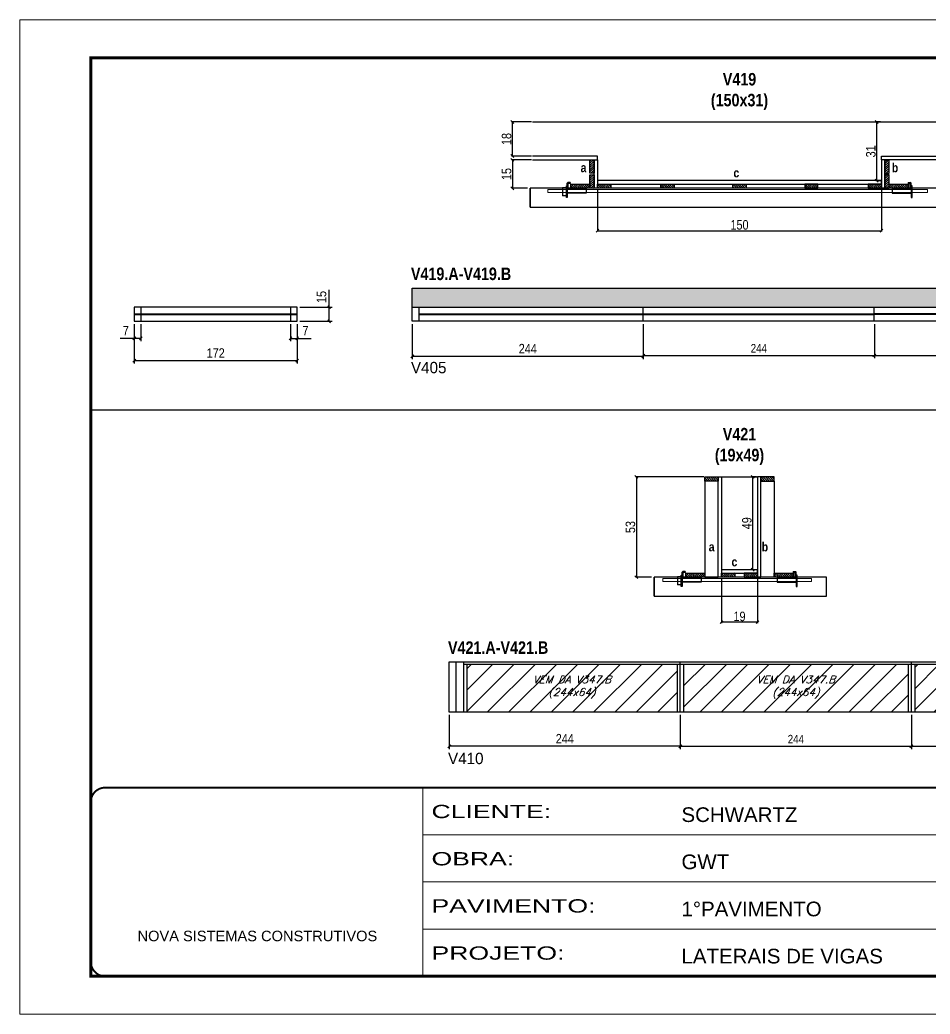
# Model space of a CAD drawing. Extents: x 13154 to 22413, y 1253 to 30260.
# Drawn here: x 13154 to 14116, y 21928 to 22978 of the extents above; entities that cross this region are included whole.
import ezdxf

# ---------------------------------------------------------------- set-up
doc = ezdxf.new("R2010")
doc.units = 0
doc.linetypes.add('CONTINUO', pattern=[0])
doc.linetypes.add('DASHED', pattern=[0.75, 0.5, -0.25])
for name, color, linetype in [('5', 5, 'Continuous'), ('barrote', 251, 'Continuous'), ('COTA', 241, 'Continuous'), ('detalhes', 4, 'Continuous'), ('NOMENCLATURA', 7, 'Continuous'), ('Painéis', 200, 'Continuous'), ('presilha', 1, 'Continuous'), ('SARR_2.2x10', 60, 'Continuous'), ('SARR_2.2x7', 40, 'Continuous'), ('SARR_3.5x7', 81, 'Continuous'), ('texto', 7, 'Continuous')]:
    doc.layers.add(name, color=color, linetype=linetype)
for name, color, linetype, lineweight in [('CONCRETO', 251, 'Continuous', 25), ('Folhas', 255, 'Continuous', 9), ('Hachura', 251, 'Continuous', 9), ('SARRAFO DE PRESSAO', 251, 'DASHED', 9), ('SCO-___-LAJ', 2, 'Continuous', 0)]:
    doc.layers.add(name, color=color, linetype=linetype, lineweight=lineweight)
doc.styles.add('ARIAL', font='arial.ttf')
doc.styles.add('COTA TECNICA', font='techl___.ttf', dxfattribs={"height": 10})
doc.styles.add('COTA TECNICA 2X', font='techl___.ttf', dxfattribs={"height": 10})
doc.styles.add('COTA TECNICA-50', font='techl___.ttf', dxfattribs={"height": 9})
doc.styles.add('Romans', font='romans.shx')
doc.styles.add('ROMAS860', font='ROMAS860.SHX')
doc.styles.add('TECNICA', font='techb___.ttf', dxfattribs={"height": 10})
doc.styles.add('Tecnologia', font='')
doc.styles.get('Tecnologia').set_extended_font_data('Forgotten Futurist')
doc.dimstyles.new('COTA PAINEL-50', dxfattribs={"dimtxt": 9, "dimasz": 3, "dimexe": 3, "dimexo": 3, "dimgap": 3, "dimtad": 1, "dimdec": 1, "dimzin": 12, "dimdsep": 46, "dimtxsty": 'COTA TECNICA-50', "dimblk1": 'OBLIQUE', "dimblk2": 'OBLIQUE', "dimsah": 1, "dimcen": 0.9, "dimclrd": 4, "dimclre": 4, "dimclrt": 240, "dimadec": 1, "dimazin": 3, "dimtfac": 1, "dimtdec": 1, "dimtmove": 0, "dimatfit": 3, "dimfxl": 1, "dimtolj": 1, "dimtzin": 12, "dimarcsym": 0})
doc.dimstyles.new('PAINEL', dxfattribs={"dimtxt": 10, "dimasz": 3, "dimexe": 3, "dimexo": 3, "dimgap": 3, "dimtad": 1, "dimdec": 1, "dimzin": 12, "dimdsep": 46, "dimtxsty": 'COTA TECNICA', "dimblk1": 'OBLIQUE', "dimblk2": 'OBLIQUE', "dimsah": 1, "dimcen": 0.9, "dimclrd": 4, "dimclre": 4, "dimclrt": 240, "dimadec": 1, "dimazin": 3, "dimtfac": 1, "dimtdec": 1, "dimtmove": 0, "dimatfit": 3, "dimfxl": 1, "dimtolj": 1, "dimtzin": 12, "dimarcsym": 0})
doc.dimstyles.new('SECAO', dxfattribs={"dimscale": 0.333333, "dimtxt": 5, "dimasz": 9, "dimexe": 3, "dimexo": 3, "dimgap": 3, "dimtad": 1, "dimdec": 1, "dimlfac": 0.5, "dimzin": 12, "dimdsep": 46, "dimtxsty": 'COTA TECNICA 2X', "dimblk1": 'OBLIQUE', "dimblk2": 'OBLIQUE', "dimsah": 1, "dimcen": 0.9, "dimclrd": 4, "dimclre": 4, "dimclrt": 240, "dimadec": 1, "dimazin": 3, "dimtfac": 1, "dimtdec": 1, "dimtmove": 0, "dimatfit": 3, "dimfxl": 1, "dimtolj": 1, "dimtzin": 12, "dimarcsym": 0})
pattern_1 = [(225, (137272.9494, 55983.4777), (1.122532015, -1.122532015), [])]
pattern_2 = [(135, (47067.0153, -100712.2306), (-1.122532015, -1.122532015), [])]
pattern_3 = [(225, (137272.9494, 55967.4777), (1.122532015, -1.122532015), [])]

# ---------------------------------------------------------------- blocks, each defined once
blk = doc.blocks.new('9999999999')
at = {"color": 30, "linetype": 'CONTINUO'}
for p, q in [((98564.6, 34230.2), (98564.6, 34429.4)), ((98564.6, 34379.6), (99584, 34379.6)), ((98564.6, 34329.8), (99488, 34329.8)), ((98564.6, 34280), (99488, 34280))]:
    blk.add_line(p, q, dxfattribs=at)
at = {"color": 30, "linetype": 'CONTINUO', "const_width": 2}
blk.add_lwpolyline([(99584, 34230.2), (99584, 34414.4, 0.414214), (99569, 34429.4), (98229, 34429.4, 0.414214), (98214, 34414.4), (98214, 34245.2, 0.414214), (98229, 34230.2), (99584, 34230.2)], format="xyb", dxfattribs=at)
at = {"layer": 'Folhas'}
blk.add_lwpolyline([(98139, 34190.2), (99624, 34190.2), (99624, 35240.2), (98139, 35240.2)], close=True, dxfattribs=at)
at = {"layer": 'Folhas', "color": 30, "const_width": 3}
blk.add_lwpolyline([(98214, 34230.2), (99584, 34230.2), (99584, 35200.2), (98214, 35200.2)], close=True, dxfattribs=at)
at = {"color": 7, "linetype": 'Continuous', "ltscale": 5, "style": 'ARIAL'}
for s, height, p in [('SCHWARTZ', 15.48, (98837.7, 34393.1)), ('GWT', 15.48, (98837.7, 34343.3)), ('1°PAVIMENTO', 15.483, (98837.7, 34293.5)), ('NOVA SISTEMAS CONSTRUTIVOS', 11.059, (98263.2, 34267.2)), ('LATERAIS DE VIGAS', 15.483, (98837.7, 34243.7))]:
    blk.add_text(s, height=height, dxfattribs=at).set_placement(p)
at = {"layer": 'Folhas', "color": 7, "style": 'Tecnologia', "width": 1.5}
for s, p in [('CLIENTE:', (98573.7, 34397.2)), ('OBRA:', (98573.7, 34347.3)), ('PAVIMENTO:', (98573.7, 34297.5)), ('PROJETO:', (98573.7, 34247.7))]:
    blk.add_text(s, height=14, dxfattribs=at).set_placement(p)
blk = doc.blocks.new('PRESILHA METÁLICA 1')
at = {"layer": 'presilha'}
for p, q in [((7.5, 10.6), (7.5, 19.9)), ((12, 21), (8.6, 21)), ((9, 11.6), (9, 18.9)), ((12, 19.5), (9.6, 19.5)), ((12, 21), (12, 19.5)), ((0, 13), (6, 13)), ((0, 13), (0, 0)), ((6, 0), (0, 0)), ((6, 15.5), (7.5, 15.5)), ((6, -2.5), (6, 15.5)), ((6, 13), (6, 0)), ((7.5, 15.5), (7.5, -2.5)), ((37.5, 4.1), (7.5, 4.1)), ((37.5, 11), (9.6, 11)), ((37.5, 11), (37.5, 4.1)), ((7.5, -2.5), (6, -2.5))]:
    blk.add_line(p, q, dxfattribs=at)
for centre, radius, start, end in [((8.6, 19.9), 1.14, 90, 180), ((9.6, 18.9), 0.57, 90, 180), ((9.6, 11.6), 0.57, 180, 270)]:
    blk.add_arc(centre, radius, start, end, dxfattribs=at)
blk = doc.blocks.new('PRESILHA METÁLICA 2')
at = {"layer": 'presilha'}
for p, q in [((-5.2, 23.5), (-5.2, 22)), ((-5.2, 23.5), (-1.9, 23.5)), ((-5.2, 22), (-2.8, 22)), ((-2.2, 14.1), (-2.2, 21.4)), ((0.8, 18), (-0.8, 18)), ((-0.8, 18), (-0.8, 0)), ((-0.8, 14.6), (-0.8, 22.4)), ((0.8, 0), (0.8, 18)), ((-30.8, 13.5), (-30.8, 6.6)), ((-30.8, 13.5), (-2.8, 13.5)), ((-30.8, 6.6), (-0.8, 6.6)), ((-0.8, 0), (0.8, 0))]:
    blk.add_line(p, q, dxfattribs=at)
for centre, radius, start, end in [((-2.8, 21.4), 0.57, 0, 90), ((-1.9, 22.4), 1.14, 0, 90), ((-2.8, 14.1), 0.57, 270, 0)]:
    blk.add_arc(centre, radius, start, end, dxfattribs=at)
blk = doc.blocks.new('_Oblique')
at = {"color": 0, "linetype": 'ByBlock', "lineweight": -2}
blk.add_line((-0.5, -0.5), (0.5, 0.5), dxfattribs=at)
blk = doc.blocks.new('*D1711')
at = {"layer": 'COTA', "color": 4, "lineweight": -2, "transparency": 16777216}
for p, q in [((13694.7, 22829.9), (13673.5, 22829.9)), ((13674.5, 22829.9), (13674.5, 22799.9)), ((13690.6, 22799.9), (13673.5, 22799.9))]:
    blk.add_line(p, q, dxfattribs=at)
at = {"layer": 'Defpoints', "color": 0, "transparency": 16777216}
for p in [(13695.7, 22829.9), (13674.5, 22799.9), (13691.6, 22799.9)]:
    blk.add_point(p, dxfattribs=at)
at = {"layer": 'COTA', "color": 4, "lineweight": -2, "transparency": 16777216, "xscale": 3, "yscale": 3, "zscale": 3}
for p, rotation in [((13674.5, 22829.9), 90), ((13674.5, 22799.9), 270)]:
    blk.add_blockref('_Oblique', p, dxfattribs=dict(at, rotation=rotation))
at = {"layer": 'COTA', "color": 240, "transparency": 16777216, "insert": (13668.4, 22814.9), "char_height": 10, "attachment_point": 5, "rotation": 90, "style": 'COTA TECNICA 2X'}
blk.add_mtext('\\A1;15', dxfattribs=at)
blk = doc.blocks.new('*D1712')
at = {"layer": 'COTA', "color": 4, "lineweight": -2, "transparency": 16777216}
for p, q in [((14063.4, 22869.9), (14058.3, 22869.9)), ((14059.3, 22807.9), (14059.3, 22869.9)), ((14063.4, 22807.9), (14058.3, 22807.9))]:
    blk.add_line(p, q, dxfattribs=at)
at = {"layer": 'Defpoints', "color": 0, "transparency": 16777216}
for p in [(14059.3, 22869.9), (14064.4, 22869.9), (14064.4, 22807.9)]:
    blk.add_point(p, dxfattribs=at)
at = {"layer": 'COTA', "color": 4, "lineweight": -2, "transparency": 16777216, "xscale": 3, "yscale": 3, "zscale": 3}
for p, rotation in [((14059.3, 22869.9), 90), ((14059.3, 22807.9), 270)]:
    blk.add_blockref('_Oblique', p, dxfattribs=dict(at, rotation=rotation))
at = {"layer": 'COTA', "color": 240, "transparency": 16777216, "insert": (14053.1, 22838.9), "char_height": 10, "attachment_point": 5, "rotation": 90, "style": 'COTA TECNICA 2X'}
blk.add_mtext('\\A1;31', dxfattribs=at)
blk = doc.blocks.new('*D1713')
at = {"layer": 'COTA', "color": 4, "lineweight": -2, "transparency": 16777216}
for p, q in [((13694.7, 22869.9), (13673.5, 22869.9)), ((13674.5, 22833.9), (13674.5, 22869.9)), ((13694.7, 22833.9), (13673.5, 22833.9))]:
    blk.add_line(p, q, dxfattribs=at)
at = {"layer": 'Defpoints', "color": 0, "transparency": 16777216}
for p in [(13674.5, 22869.9), (13695.7, 22869.9), (13695.7, 22833.9)]:
    blk.add_point(p, dxfattribs=at)
at = {"layer": 'COTA', "color": 4, "lineweight": -2, "transparency": 16777216, "xscale": 3, "yscale": 3, "zscale": 3}
for p, rotation in [((13674.5, 22869.9), 90), ((13674.5, 22833.9), 270)]:
    blk.add_blockref('_Oblique', p, dxfattribs=dict(at, rotation=rotation))
at = {"layer": 'COTA', "color": 240, "transparency": 16777216, "insert": (13668.4, 22851.9), "char_height": 10, "attachment_point": 5, "rotation": 90, "style": 'COTA TECNICA 2X'}
blk.add_mtext('\\A1;18', dxfattribs=at)
blk = doc.blocks.new('*D1714')
at = {"layer": 'COTA', "color": 4, "lineweight": -2, "transparency": 16777216}
for p, q in [((13764.4, 22798.9), (13764.4, 22754.1)), ((14064.4, 22798.9), (14064.4, 22754.1)), ((13764.4, 22755.1), (14064.4, 22755.1))]:
    blk.add_line(p, q, dxfattribs=at)
at = {"layer": 'Defpoints', "color": 0, "transparency": 16777216}
for p in [(13764.4, 22799.9), (14064.4, 22799.9), (14064.4, 22755.1)]:
    blk.add_point(p, dxfattribs=at)
at = {"layer": 'COTA', "color": 4, "lineweight": -2, "transparency": 16777216, "xscale": 3, "yscale": 3, "zscale": 3, "rotation": 180}
blk.add_blockref('_Oblique', (13764.4, 22755.1), dxfattribs=at)
at = {"layer": 'COTA', "color": 4, "lineweight": -2, "transparency": 16777216, "xscale": 3, "yscale": 3, "zscale": 3}
blk.add_blockref('_Oblique', (14064.4, 22755.1), dxfattribs=at)
at = {"layer": 'COTA', "color": 240, "transparency": 16777216, "insert": (13914.4, 22761.2), "char_height": 10, "attachment_point": 5, "style": 'COTA TECNICA 2X'}
blk.add_mtext('\\A1;150', dxfattribs=at)
blk = doc.blocks.new('*D1715')
at = {"layer": 'COTA', "color": 4, "linetype": 'ByBlock', "lineweight": -2, "transparency": 16777216}
for p, q in [((13812.8, 22656.4), (13812.8, 22620.3)), ((14056.8, 22656.4), (14056.8, 22620.3)), ((13812.8, 22623.3), (14056.8, 22623.3))]:
    blk.add_line(p, q, dxfattribs=at)
at = {"layer": 'Defpoints', "color": 0, "linetype": 'ByBlock', "transparency": 16777216}
for p in [(13812.8, 22659.4), (14056.8, 22659.4), (14056.8, 22623.3)]:
    blk.add_point(p, dxfattribs=at)
at = {"layer": 'COTA', "color": 4, "linetype": 'ByBlock', "lineweight": -2, "transparency": 16777216, "xscale": 3, "yscale": 3, "zscale": 3, "rotation": 180}
blk.add_blockref('_Oblique', (13812.8, 22623.3), dxfattribs=at)
at = {"layer": 'COTA', "color": 4, "linetype": 'ByBlock', "lineweight": -2, "transparency": 16777216, "xscale": 3, "yscale": 3, "zscale": 3}
blk.add_blockref('_Oblique', (14056.8, 22623.3), dxfattribs=at)
at = {"layer": 'COTA', "color": 240, "linetype": 'ByBlock', "transparency": 16777216, "insert": (13934.8, 22630.9), "char_height": 9, "attachment_point": 5, "style": 'COTA TECNICA-50'}
blk.add_mtext('\\A1;244', dxfattribs=at)
blk = doc.blocks.new('*D1717')
at = {"layer": 'COTA', "color": 4, "linetype": 'ByBlock', "lineweight": -2, "transparency": 16777216}
for p, q in [((13568.8, 22656.4), (13568.8, 22619.4)), ((13812.8, 22656.4), (13812.8, 22619.4)), ((13812.8, 22622.4), (13568.8, 22622.4))]:
    blk.add_line(p, q, dxfattribs=at)
at = {"layer": 'Defpoints', "color": 0, "linetype": 'ByBlock', "transparency": 16777216}
for p in [(13568.8, 22659.4), (13812.8, 22659.4), (13568.8, 22622.4)]:
    blk.add_point(p, dxfattribs=at)
at = {"layer": 'COTA', "color": 4, "linetype": 'ByBlock', "lineweight": -2, "transparency": 16777216, "xscale": 3, "yscale": 3, "zscale": 3, "rotation": 180}
blk.add_blockref('_Oblique', (13568.8, 22622.4), dxfattribs=at)
at = {"layer": 'COTA', "color": 4, "linetype": 'ByBlock', "lineweight": -2, "transparency": 16777216, "xscale": 3, "yscale": 3, "zscale": 3}
blk.add_blockref('_Oblique', (13812.8, 22622.4), dxfattribs=at)
at = {"layer": 'COTA', "color": 240, "linetype": 'ByBlock', "transparency": 16777216, "insert": (13690.8, 22630.5), "char_height": 10, "attachment_point": 5, "style": 'COTA TECNICA'}
blk.add_mtext('\\A1;244', dxfattribs=at)
blk = doc.blocks.new('*D1718')
at = {"layer": 'COTA', "color": 4, "linetype": 'ByBlock', "lineweight": -2, "transparency": 16777216}
for p, q in [((14056.8, 22656.4), (14056.8, 22620.3)), ((14299.3, 22656.4), (14299.3, 22620.3)), ((14056.8, 22623.3), (14299.3, 22623.3))]:
    blk.add_line(p, q, dxfattribs=at)
at = {"layer": 'Defpoints', "color": 0, "linetype": 'ByBlock', "transparency": 16777216}
for p in [(14056.8, 22659.4), (14299.3, 22659.4), (14299.3, 22623.3)]:
    blk.add_point(p, dxfattribs=at)
at = {"layer": 'COTA', "color": 4, "linetype": 'ByBlock', "lineweight": -2, "transparency": 16777216, "xscale": 3, "yscale": 3, "zscale": 3, "rotation": 180}
blk.add_blockref('_Oblique', (14056.8, 22623.3), dxfattribs=at)
at = {"layer": 'COTA', "color": 4, "linetype": 'ByBlock', "lineweight": -2, "transparency": 16777216, "xscale": 3, "yscale": 3, "zscale": 3}
blk.add_blockref('_Oblique', (14299.3, 22623.3), dxfattribs=at)
at = {"layer": 'COTA', "color": 240, "linetype": 'ByBlock', "transparency": 16777216, "insert": (14178, 22631.4), "char_height": 10, "attachment_point": 5, "style": 'COTA TECNICA'}
blk.add_mtext('\\A1;242.5', dxfattribs=at)
blk = doc.blocks.new('*D1766')
at = {"layer": 'COTA', "color": 4, "lineweight": -2, "transparency": 16777216}
for p, q in [((13895.4, 22388.1), (13895.4, 22340.6)), ((13933.4, 22388.1), (13933.4, 22340.6)), ((13933.4, 22341.6), (13895.4, 22341.6))]:
    blk.add_line(p, q, dxfattribs=at)
at = {"layer": 'Defpoints', "color": 0, "transparency": 16777216}
for p in [(13895.4, 22389.1), (13933.4, 22389.1), (13895.4, 22341.6)]:
    blk.add_point(p, dxfattribs=at)
at = {"layer": 'COTA', "color": 4, "lineweight": -2, "transparency": 16777216, "xscale": 3, "yscale": 3, "zscale": 3, "rotation": 180}
blk.add_blockref('_Oblique', (13895.4, 22341.6), dxfattribs=at)
at = {"layer": 'COTA', "color": 4, "lineweight": -2, "transparency": 16777216, "xscale": 3, "yscale": 3, "zscale": 3}
blk.add_blockref('_Oblique', (13933.4, 22341.6), dxfattribs=at)
at = {"layer": 'COTA', "color": 240, "transparency": 16777216, "insert": (13914.4, 22347.7), "char_height": 10, "attachment_point": 5, "style": 'COTA TECNICA 2X'}
blk.add_mtext('\\A1;19', dxfattribs=at)
blk = doc.blocks.new('*D1767')
at = {"layer": 'COTA', "color": 4, "lineweight": -2, "transparency": 16777216}
for p, q in [((13876.8, 22495.1), (13804.5, 22495.1)), ((13805.5, 22495.1), (13805.5, 22389.1)), ((13821.6, 22389.1), (13804.5, 22389.1))]:
    blk.add_line(p, q, dxfattribs=at)
at = {"layer": 'Defpoints', "color": 0, "transparency": 16777216}
for p in [(13877.8, 22495.1), (13805.5, 22389.1), (13822.6, 22389.1)]:
    blk.add_point(p, dxfattribs=at)
at = {"layer": 'COTA', "color": 4, "lineweight": -2, "transparency": 16777216, "xscale": 3, "yscale": 3, "zscale": 3}
for p, rotation in [((13805.5, 22495.1), 90), ((13805.5, 22389.1), 270)]:
    blk.add_blockref('_Oblique', p, dxfattribs=dict(at, rotation=rotation))
at = {"layer": 'COTA', "color": 240, "transparency": 16777216, "insert": (13799.2, 22442.1), "char_height": 10, "attachment_point": 5, "rotation": 90, "style": 'COTA TECNICA 2X'}
blk.add_mtext('\\A1;53', dxfattribs=at)
blk = doc.blocks.new('*D1768')
at = {"layer": 'COTA', "color": 4, "lineweight": -2, "transparency": 16777216}
for p, q in [((13932.4, 22495.1), (13927.3, 22495.1)), ((13928.3, 22397.1), (13928.3, 22495.1)), ((13932.4, 22397.1), (13927.3, 22397.1))]:
    blk.add_line(p, q, dxfattribs=at)
at = {"layer": 'Defpoints', "color": 0, "transparency": 16777216}
for p in [(13928.3, 22495.1), (13933.4, 22495.1), (13933.4, 22397.1)]:
    blk.add_point(p, dxfattribs=at)
at = {"layer": 'COTA', "color": 4, "lineweight": -2, "transparency": 16777216, "xscale": 3, "yscale": 3, "zscale": 3}
for p, rotation in [((13928.3, 22495.1), 90), ((13928.3, 22397.1), 270)]:
    blk.add_blockref('_Oblique', p, dxfattribs=dict(at, rotation=rotation))
at = {"layer": 'COTA', "color": 240, "transparency": 16777216, "insert": (13922.2, 22446.1), "char_height": 10, "attachment_point": 5, "rotation": 90, "style": 'COTA TECNICA 2X'}
blk.add_mtext('\\A1;49', dxfattribs=at)
blk = doc.blocks.new('*D1769')
at = {"layer": 'COTA', "color": 4, "linetype": 'ByBlock', "lineweight": -2, "transparency": 16777216}
for p, q in [((13851.9, 22243.7), (13851.9, 22207.6)), ((14095.9, 22243.7), (14095.9, 22207.6)), ((13851.9, 22210.6), (14095.9, 22210.6))]:
    blk.add_line(p, q, dxfattribs=at)
at = {"layer": 'Defpoints', "color": 0, "linetype": 'ByBlock', "transparency": 16777216}
for p in [(13851.9, 22246.7), (14095.9, 22246.7), (14095.9, 22210.6)]:
    blk.add_point(p, dxfattribs=at)
at = {"layer": 'COTA', "color": 4, "linetype": 'ByBlock', "lineweight": -2, "transparency": 16777216, "xscale": 3, "yscale": 3, "zscale": 3, "rotation": 180}
blk.add_blockref('_Oblique', (13851.9, 22210.6), dxfattribs=at)
at = {"layer": 'COTA', "color": 4, "linetype": 'ByBlock', "lineweight": -2, "transparency": 16777216, "xscale": 3, "yscale": 3, "zscale": 3}
blk.add_blockref('_Oblique', (14095.9, 22210.6), dxfattribs=at)
at = {"layer": 'COTA', "color": 240, "linetype": 'ByBlock', "transparency": 16777216, "insert": (13973.9, 22218.1), "char_height": 9, "attachment_point": 5, "style": 'COTA TECNICA-50'}
blk.add_mtext('\\A1;244', dxfattribs=at)
blk = doc.blocks.new('*D1771')
at = {"layer": 'COTA', "color": 4, "linetype": 'ByBlock', "lineweight": -2, "transparency": 16777216}
for p, q in [((13607.9, 22243.7), (13607.9, 22207.6)), ((13851.9, 22243.7), (13851.9, 22207.6)), ((13851.9, 22210.6), (13607.9, 22210.6))]:
    blk.add_line(p, q, dxfattribs=at)
at = {"layer": 'Defpoints', "color": 0, "linetype": 'ByBlock', "transparency": 16777216}
for p in [(13607.9, 22246.7), (13851.9, 22246.7), (13607.9, 22210.6)]:
    blk.add_point(p, dxfattribs=at)
at = {"layer": 'COTA', "color": 4, "linetype": 'ByBlock', "lineweight": -2, "transparency": 16777216, "xscale": 3, "yscale": 3, "zscale": 3, "rotation": 180}
blk.add_blockref('_Oblique', (13607.9, 22210.6), dxfattribs=at)
at = {"layer": 'COTA', "color": 4, "linetype": 'ByBlock', "lineweight": -2, "transparency": 16777216, "xscale": 3, "yscale": 3, "zscale": 3}
blk.add_blockref('_Oblique', (13851.9, 22210.6), dxfattribs=at)
at = {"layer": 'COTA', "color": 240, "linetype": 'ByBlock', "transparency": 16777216, "insert": (13729.9, 22218.6), "char_height": 10, "attachment_point": 5, "style": 'COTA TECNICA'}
blk.add_mtext('\\A1;244', dxfattribs=at)
blk = doc.blocks.new('*D1772')
at = {"layer": 'COTA', "color": 4, "linetype": 'ByBlock', "lineweight": -2, "transparency": 16777216}
for p, q in [((14095.9, 22243.7), (14095.9, 22207.6)), ((14232.4, 22243.7), (14232.4, 22207.6)), ((14095.9, 22210.6), (14232.4, 22210.6))]:
    blk.add_line(p, q, dxfattribs=at)
at = {"layer": 'Defpoints', "color": 0, "linetype": 'ByBlock', "transparency": 16777216}
for p in [(14095.9, 22246.7), (14232.4, 22246.7), (14232.4, 22210.6)]:
    blk.add_point(p, dxfattribs=at)
at = {"layer": 'COTA', "color": 4, "linetype": 'ByBlock', "lineweight": -2, "transparency": 16777216, "xscale": 3, "yscale": 3, "zscale": 3, "rotation": 180}
blk.add_blockref('_Oblique', (14095.9, 22210.6), dxfattribs=at)
at = {"layer": 'COTA', "color": 4, "linetype": 'ByBlock', "lineweight": -2, "transparency": 16777216, "xscale": 3, "yscale": 3, "zscale": 3}
blk.add_blockref('_Oblique', (14232.4, 22210.6), dxfattribs=at)
at = {"layer": 'COTA', "color": 240, "linetype": 'ByBlock', "transparency": 16777216, "insert": (14164.1, 22218.8), "char_height": 10, "attachment_point": 5, "style": 'COTA TECNICA'}
blk.add_mtext('\\A1;136.5', dxfattribs=at)
blk = doc.blocks.new('*D1987')
at = {"layer": 'COTA', "color": 4, "lineweight": -2, "transparency": 16777216}
for p, q in [((13275.2, 22656.4), (13275.2, 22614.8)), ((13447.2, 22656.4), (13447.2, 22614.8)), ((13447.2, 22617.8), (13275.2, 22617.8))]:
    blk.add_line(p, q, dxfattribs=at)
at = {"layer": 'Defpoints', "color": 0, "transparency": 16777216}
for p in [(13275.2, 22659.4), (13447.2, 22659.4), (13275.2, 22617.8)]:
    blk.add_point(p, dxfattribs=at)
at = {"layer": 'COTA', "color": 4, "lineweight": -2, "transparency": 16777216, "xscale": 3, "yscale": 3, "zscale": 3, "rotation": 180}
blk.add_blockref('_Oblique', (13275.2, 22617.8), dxfattribs=at)
at = {"layer": 'COTA', "color": 4, "lineweight": -2, "transparency": 16777216, "xscale": 3, "yscale": 3, "zscale": 3}
blk.add_blockref('_Oblique', (13447.2, 22617.8), dxfattribs=at)
at = {"layer": 'COTA', "color": 240, "transparency": 16777216, "insert": (13361.2, 22625.9), "char_height": 10, "attachment_point": 5, "style": 'COTA TECNICA'}
blk.add_mtext('\\A1;172', dxfattribs=at)
blk = doc.blocks.new('*D1988')
at = {"layer": 'COTA', "color": 4, "lineweight": -2, "transparency": 16777216}
for p, q in [((13481.1, 22674.4), (13481.1, 22692.8)), ((13450.2, 22674.4), (13484.1, 22674.4)), ((13481.1, 22659.4), (13481.1, 22674.4)), ((13450.2, 22659.4), (13484.1, 22659.4))]:
    blk.add_line(p, q, dxfattribs=at)
at = {"layer": 'Defpoints', "color": 0, "transparency": 16777216}
for p in [(13447.2, 22674.4), (13481.1, 22674.4), (13447.2, 22659.4)]:
    blk.add_point(p, dxfattribs=at)
at = {"layer": 'COTA', "color": 4, "lineweight": -2, "transparency": 16777216, "xscale": 3, "yscale": 3, "zscale": 3}
for p, rotation in [((13481.1, 22674.4), 90), ((13481.1, 22659.4), 270)]:
    blk.add_blockref('_Oblique', p, dxfattribs=dict(at, rotation=rotation))
at = {"layer": 'COTA', "color": 240, "transparency": 16777216, "insert": (13473, 22685.1), "char_height": 10, "attachment_point": 5, "rotation": 90, "style": 'COTA TECNICA'}
blk.add_mtext('\\A1;15', dxfattribs=at)
blk = doc.blocks.new('*D1989')
at = {"layer": 'COTA', "color": 4, "lineweight": -2, "transparency": 16777216}
for p, q in [((13275.2, 22656.4), (13275.2, 22638.4)), ((13282.2, 22656.4), (13282.2, 22638.4)), ((13275.2, 22641.4), (13260.4, 22641.4)), ((13282.2, 22641.4), (13275.2, 22641.4))]:
    blk.add_line(p, q, dxfattribs=at)
at = {"layer": 'Defpoints', "color": 0, "transparency": 16777216}
for p in [(13275.2, 22659.4), (13282.2, 22659.4), (13275.2, 22641.4)]:
    blk.add_point(p, dxfattribs=at)
at = {"layer": 'COTA', "color": 4, "lineweight": -2, "transparency": 16777216, "xscale": 3, "yscale": 3, "zscale": 3, "rotation": 180}
blk.add_blockref('_Oblique', (13275.2, 22641.4), dxfattribs=at)
at = {"layer": 'COTA', "color": 4, "lineweight": -2, "transparency": 16777216, "xscale": 3, "yscale": 3, "zscale": 3}
blk.add_blockref('_Oblique', (13282.2, 22641.4), dxfattribs=at)
at = {"layer": 'COTA', "color": 240, "transparency": 16777216, "insert": (13266.3, 22649.5), "char_height": 10, "attachment_point": 5, "style": 'COTA TECNICA'}
blk.add_mtext('\\A1;7', dxfattribs=at)
blk = doc.blocks.new('*D1990')
at = {"layer": 'COTA', "color": 4, "lineweight": -2, "transparency": 16777216}
for p, q in [((13440.2, 22656.4), (13440.2, 22638.4)), ((13447.2, 22656.4), (13447.2, 22638.4)), ((13440.2, 22641.4), (13447.2, 22641.4)), ((13447.2, 22641.4), (13461.9, 22641.4))]:
    blk.add_line(p, q, dxfattribs=at)
at = {"layer": 'Defpoints', "color": 0, "transparency": 16777216}
for p in [(13440.2, 22659.4), (13447.2, 22659.4), (13447.2, 22641.4)]:
    blk.add_point(p, dxfattribs=at)
at = {"layer": 'COTA', "color": 4, "lineweight": -2, "transparency": 16777216, "xscale": 3, "yscale": 3, "zscale": 3, "rotation": 180}
blk.add_blockref('_Oblique', (13440.2, 22641.4), dxfattribs=at)
at = {"layer": 'COTA', "color": 4, "lineweight": -2, "transparency": 16777216, "xscale": 3, "yscale": 3, "zscale": 3}
blk.add_blockref('_Oblique', (13447.2, 22641.4), dxfattribs=at)
at = {"layer": 'COTA', "color": 240, "transparency": 16777216, "insert": (13456, 22649.5), "char_height": 10, "attachment_point": 5, "style": 'COTA TECNICA'}
blk.add_mtext('\\A1;7', dxfattribs=at)

msp = doc.modelspace()

# ---------------------------------------------------------------- hatches: boundary and pattern name
at = {"layer": 'COTA', "linetype": 'ByBlock'}
h = msp.add_hatch(dxfattribs=at)
h.set_pattern_fill('AR-CONC', color=256, scale=0.03)
h.set_pattern_definition([(50, (-117664.678, -10139.3867), (5.46554007, -0.47817257), [0.5715, -6.2865]), (355, (-117664.678, -10139.3867), (-1.05730264, 5.73170536), [0.4572, -5.02921753]), (100.4514447, (-117664.2224, -10139.4266), (4.40823741, 5.25353256), [0.48570026, -5.34270734]), (46.1842, (-117664.678, -10137.863), (8.13237123, -1.26126984), [0.85725, -9.42975]), (96.6355576, (-117664, -10137.968), (7.122124, 7.42278374), [0.7285507, -8.01406824]), (351.184151, (-117664.678, -10137.863), (7.122124, 7.42278374), [0.685799, -7.54379196]), (21, (-117663.916, -10138.2437), (4.54843174, -3.06795595), [0.5715, -6.2865]), (326, (-117663.916, -10138.2437), (1.85406085, 5.52563898), [0.4572, -5.0292]), (71.451445, (-117663.537, -10138.4994), (6.40249258, 2.45768307), [0.48570026, -5.34269813]), (37.5, (-117664.6778, -10139.3867), (0.092658098, 2.536651166), [0, -4.96824, 0, -5.1054, 0, -5.04825]), (7.5, (-117664.6778, -10139.3867), (2.004589875, 3.005417245), [0, -2.91084, 0, -4.85394, 0, -1.92405]), (327.5, (-117666.377, -10139.3867), (4.067717855, -0.17186232), [0, -1.905, 0, -5.9436, 0, -7.8867]), (317.5, (-117667.139, -10139.3867), (4.44387544, 0.76279473), [0, -2.4765, 0, -3.94716, 0, -5.6007])])
h.paths.add_polyline_path([(14299.26, 22674.42), (14299.26, 22694.42), (13568.76, 22694.42), (13568.76, 22674.42)])
at = {"layer": 'Hachura', "linetype": 'ByBlock'}
h = msp.add_hatch(dxfattribs=at)
h.set_pattern_fill('ANSI31', color=256, scale=5)
h.paths.add_polyline_path([(13848.39, 22246.65), (13848.39, 22297.45), (13626.39, 22297.45), (13626.39, 22246.65)])
h.paths.add_polyline_path([(14092.39, 22246.65), (14092.39, 22297.45), (13855.39, 22297.45), (13855.39, 22246.65)])
h.paths.add_polyline_path([(14213.89, 22246.65), (14213.89, 22297.45), (14099.39, 22297.45), (14099.39, 22246.65)])
at = {"layer": 'SARR_2.2x10'}
h = msp.add_hatch(dxfattribs=at)
h.set_pattern_fill('ANSI31', color=256, scale=0.5, angle=90)
h.set_pattern_definition([(135, (46929.9184, -100712.2306), (-1.122532015, -1.122532015), [])])
h.paths.add_polyline_path([(13736.38, 22804.34), (13736.38, 22799.94), (13756.38, 22799.94), (13756.38, 22804.34)])
h = msp.add_hatch(dxfattribs=at)
h.set_pattern_fill('ANSI31', color=256, scale=0.5, angle=90)
h.set_pattern_definition([(135, (47265.9184, -100712.2306), (-1.122532015, -1.122532015), [])])
h.paths.add_polyline_path([(14072.38, 22804.34), (14072.38, 22799.94), (14092.38, 22799.94), (14092.38, 22804.34)])
h = msp.add_hatch(dxfattribs=at)
h.set_pattern_fill('ANSI31', color=256, scale=0.5, angle=90)
h.set_pattern_definition([(135, (47051.3184, -101123.0817), (-1.122532015, -1.122532015), [])])
h.paths.add_polyline_path([(13857.78, 22393.49), (13857.78, 22389.09), (13877.78, 22389.09), (13877.78, 22393.49)])
h = msp.add_hatch(dxfattribs=at)
h.set_pattern_fill('ANSI31', color=256, scale=0.5, angle=90)
h.set_pattern_definition([(135, (47144.5184, -101123.0817), (-1.122532015, -1.122532015), [])])
h.paths.add_polyline_path([(13950.98, 22393.49), (13950.98, 22389.09), (13970.98, 22389.09), (13970.98, 22393.49)])
at = {"layer": 'SARR_2.2x7'}
h = msp.add_hatch(dxfattribs=at)
h.set_pattern_fill('ANSI31', color=256, scale=0.5, angle=180)
h.set_pattern_definition(pattern_1)
h.paths.add_polyline_path([(13756.38, 22829.94), (13760.78, 22829.94), (13760.78, 22815.94), (13756.38, 22815.94)])
h = msp.add_hatch(dxfattribs=at)
h.set_pattern_fill('ANSI31', color=256, scale=0.5, angle=180)
h.set_pattern_definition(pattern_1)
h.paths.add_polyline_path([(14072.38, 22829.94), (14067.98, 22829.94), (14067.98, 22815.94), (14072.38, 22815.94)])
h = msp.add_hatch(dxfattribs=at)
h.set_pattern_fill('ANSI31', color=256, scale=0.5, angle=180)
h.set_pattern_definition(pattern_3)
h.paths.add_polyline_path([(13756.38, 22813.94), (13760.78, 22813.94), (13760.78, 22799.94), (13756.38, 22799.94)])
h = msp.add_hatch(dxfattribs=at)
h.set_pattern_fill('ANSI31', color=256, scale=0.5, angle=180)
h.set_pattern_definition(pattern_3)
h.paths.add_polyline_path([(14072.38, 22813.94), (14067.98, 22813.94), (14067.98, 22799.94), (14072.38, 22799.94)])
h = msp.add_hatch(dxfattribs=at)
h.set_pattern_fill('ANSI31', color=256, scale=0.5, angle=90)
h.set_pattern_definition([(135, (46999.9184, -100712.2306), (-1.122532015, -1.122532015), [])])
h.paths.add_polyline_path([(13778.38, 22799.94), (13778.38, 22804.34), (13764.38, 22804.34), (13764.38, 22799.94)])
h = msp.add_hatch(dxfattribs=at)
h.set_pattern_fill('ANSI31', color=256, scale=0.5, angle=90)
h.set_pattern_definition(pattern_2)
h.paths.add_polyline_path([(13845.48, 22799.94), (13845.48, 22804.34), (13831.48, 22804.34), (13831.48, 22799.94)])
h = msp.add_hatch(dxfattribs=at)
h.set_pattern_fill('ANSI31', color=256, scale=0.5, angle=90)
h.set_pattern_definition([(135, (47142.9184, -100712.2306), (-1.122532015, -1.122532015), [])])
h.paths.add_polyline_path([(13921.38, 22799.94), (13921.38, 22804.34), (13907.38, 22804.34), (13907.38, 22799.94)])
h = msp.add_hatch(dxfattribs=at)
h.set_pattern_fill('ANSI31', color=256, scale=0.5, angle=90)
h.set_pattern_definition(pattern_2)
h.paths.add_polyline_path([(13983.28, 22799.94), (13983.28, 22804.34), (13997.28, 22804.34), (13997.28, 22799.94)])
h = msp.add_hatch(dxfattribs=at)
h.set_pattern_fill('ANSI31', color=256, scale=0.5, angle=90)
h.set_pattern_definition([(135, (47199.9184, -100712.2306), (-1.122532015, -1.122532015), [])])
h.paths.add_polyline_path([(14050.38, 22799.94), (14050.38, 22804.34), (14064.38, 22804.34), (14064.38, 22799.94)])
h = msp.add_hatch(dxfattribs=at)
h.set_pattern_fill('ANSI31', color=256, scale=0.5, angle=90)
h.set_pattern_definition([(135, (47045.3184, -101021.4817), (-1.122532015, -1.122532015), [])])
h.paths.add_polyline_path([(13891.78, 22495.09), (13891.78, 22490.69), (13877.78, 22490.69), (13877.78, 22495.09)])
h = msp.add_hatch(dxfattribs=at)
h.set_pattern_fill('ANSI31', color=256, scale=0.5, angle=90)
h.set_pattern_definition([(135, (47065.3184, -101021.4817), (-1.122532015, -1.122532015), [])])
h.paths.add_polyline_path([(13936.98, 22495.09), (13936.98, 22490.69), (13950.98, 22490.69), (13950.98, 22495.09)])
h = msp.add_hatch(dxfattribs=at)
h.set_pattern_fill('ANSI31', color=256, scale=0.5, angle=90)
h.set_pattern_definition([(135, (47130.9184, -101123.0817), (-1.122532015, -1.122532015), [])])
h.paths.add_polyline_path([(13909.38, 22389.09), (13909.38, 22393.49), (13895.38, 22393.49), (13895.38, 22389.09)])
h = msp.add_hatch(dxfattribs=at)
h.set_pattern_fill('ANSI31', color=256, scale=0.5, angle=90)
h.set_pattern_definition([(135, (47068.9184, -101123.0817), (-1.122532015, -1.122532015), [])])
h.paths.add_polyline_path([(13919.38, 22389.09), (13919.38, 22393.49), (13933.38, 22393.49), (13933.38, 22389.09)])

# ---------------------------------------------------------------- linework, layer by layer
at = {"layer": 'barrote'}
for points in [[(13693.32, 22779.94), (14137.24, 22779.94), (14137.24, 22799.94), (13693.32, 22799.94)], [(13824.32, 22369.09), (14006.24, 22369.09), (14006.24, 22389.09), (13824.32, 22389.09)]]:
    msp.add_lwpolyline(points, close=True, dxfattribs=at)
at = {"layer": 'CONCRETO', "linetype": 'Continuous'}
for p, q in [((13695.68, 22869.94), (14133.08, 22869.94)), ((13895.38, 22495.09), (13933.38, 22495.09))]:
    msp.add_line(p, q, dxfattribs=at)
at = {"layer": 'COTA', "linetype": 'ByBlock'}
for p, q in [((13568.76, 22674.42), (13568.76, 22694.42)), ((13568.76, 22694.42), (14299.26, 22694.42))]:
    msp.add_line(p, q, dxfattribs=at)
at = {"layer": 'COTA'}
msp.add_line((13229.38, 22565.93), (14599.38, 22565.93), dxfattribs=at)
at = {"layer": 'detalhes', "color": 250}
for p, q in [((13693.32, 22779.94), (13693.32, 22799.94)), ((13824.32, 22369.09), (13824.32, 22389.09))]:
    msp.add_line(p, q, dxfattribs=at)
at = {"layer": 'Painéis', "linetype": 'Continuous'}
for p, q in [((13568.76, 22659.42), (13568.76, 22674.42)), ((13568.76, 22674.42), (14299.26, 22674.42)), ((13812.76, 22659.42), (13812.76, 22674.42)), ((14056.76, 22659.42), (14056.76, 22674.42)), ((14299.26, 22659.42), (13568.76, 22659.42)), ((13607.89, 22246.65), (13607.89, 22299.65)), ((13607.89, 22299.65), (14232.39, 22299.65)), ((13851.89, 22246.65), (13851.89, 22299.65)), ((14095.89, 22246.65), (14095.89, 22299.65)), ((14232.39, 22246.65), (13607.89, 22246.65))]:
    msp.add_line(p, q, dxfattribs=at)
at = {"layer": 'Painéis', "linetype": 'Continuous', "elevation": 0}
for points in [[(13695.68, 22829.94), (13764.38, 22829.94), (13764.38, 22833.94), (13695.68, 22833.94)], [(14133.08, 22829.94), (14064.38, 22829.94), (14064.38, 22833.94), (14133.08, 22833.94)]]:
    msp.add_lwpolyline(points, dxfattribs=at)
at = {"layer": 'Painéis', "linetype": 'Continuous'}
for points in [[(13760.78, 22799.94), (13760.78, 22829.94), (13764.38, 22829.94), (13764.38, 22799.94)], [(14067.98, 22799.94), (14067.98, 22829.94), (14064.38, 22829.94), (14064.38, 22799.94)], [(14064.38, 22807.94), (13764.38, 22807.94), (13764.38, 22804.34), (14064.38, 22804.34)], [(13447.17, 22674.42), (13275.17, 22674.42), (13275.17, 22659.42), (13447.17, 22659.42)], [(13891.78, 22389.09), (13891.78, 22495.09), (13895.38, 22495.09), (13895.38, 22389.09)], [(13936.98, 22389.09), (13936.98, 22495.09), (13933.38, 22495.09), (13933.38, 22389.09)], [(13933.38, 22397.09), (13895.38, 22397.09), (13895.38, 22393.49), (13933.38, 22393.49)]]:
    msp.add_lwpolyline(points, close=True, dxfattribs=at)
at = {"layer": 'SARR_2.2x10'}
for points in [[(13736.38, 22804.34), (13756.38, 22804.34), (13756.38, 22799.94), (13736.38, 22799.94)], [(14072.38, 22804.34), (14092.38, 22804.34), (14092.38, 22799.94), (14072.38, 22799.94)], [(13857.78, 22393.49), (13877.78, 22393.49), (13877.78, 22389.09), (13857.78, 22389.09)], [(13950.98, 22393.49), (13970.98, 22393.49), (13970.98, 22389.09), (13950.98, 22389.09)]]:
    msp.add_lwpolyline(points, close=True, dxfattribs=at)
at = {"layer": 'SARR_2.2x7', "linetype": 'Continuous'}
for p, q in [((13282.17, 22674.42), (13282.17, 22659.42)), ((13440.17, 22674.42), (13440.17, 22659.42)), ((13575.76, 22674.42), (13575.76, 22659.42)), ((13275.17, 22667.42), (13447.17, 22667.42)), ((13275.17, 22666.42), (13447.17, 22666.42)), ((13575.76, 22667.42), (13812.76, 22667.42)), ((13575.76, 22666.42), (13812.76, 22666.42)), ((13812.76, 22667.42), (14056.76, 22667.42)), ((13812.76, 22666.42), (14056.76, 22666.42)), ((14292.26, 22667.42), (14056.76, 22667.42)), ((14292.26, 22666.42), (14056.76, 22666.42)), ((13614.89, 22299.65), (13614.89, 22246.65)), ((13622.89, 22297.45), (13851.89, 22297.45)), ((13851.89, 22297.45), (14095.89, 22297.45)), ((14095.89, 22297.45), (14217.39, 22297.45))]:
    msp.add_line(p, q, dxfattribs=at)
at = {"layer": 'SARR_2.2x7'}
for points in [[(13756.38, 22815.94), (13756.38, 22829.94), (13760.78, 22829.94), (13760.78, 22815.94)], [(14072.38, 22815.94), (14072.38, 22829.94), (14067.98, 22829.94), (14067.98, 22815.94)], [(13756.38, 22799.94), (13756.38, 22813.94), (13760.78, 22813.94), (13760.78, 22799.94)], [(14072.38, 22799.94), (14072.38, 22813.94), (14067.98, 22813.94), (14067.98, 22799.94)], [(13764.38, 22804.34), (13778.38, 22804.34), (13778.38, 22799.94), (13764.38, 22799.94)], [(13831.48, 22804.34), (13845.48, 22804.34), (13845.48, 22799.94), (13831.48, 22799.94)], [(13907.38, 22804.34), (13921.38, 22804.34), (13921.38, 22799.94), (13907.38, 22799.94)], [(13997.28, 22804.34), (13983.28, 22804.34), (13983.28, 22799.94), (13997.28, 22799.94)], [(14064.38, 22804.34), (14050.38, 22804.34), (14050.38, 22799.94), (14064.38, 22799.94)], [(13895.38, 22393.49), (13909.38, 22393.49), (13909.38, 22389.09), (13895.38, 22389.09)], [(13933.38, 22393.49), (13919.38, 22393.49), (13919.38, 22389.09), (13933.38, 22389.09)]]:
    msp.add_lwpolyline(points, close=True, dxfattribs=at)
at = {"layer": 'SARR_2.2x7', "elevation": 0}
for points in [[(13877.78, 22495.09), (13891.78, 22495.09), (13891.78, 22490.69), (13877.78, 22490.69)], [(13950.98, 22495.09), (13936.98, 22495.09), (13936.98, 22490.69), (13950.98, 22490.69)]]:
    msp.add_lwpolyline(points, close=True, dxfattribs=at)
at = {"layer": 'SARR_3.5x7'}
for p, q in [((13622.89, 22299.65), (13622.89, 22246.65)), ((13626.39, 22297.45), (13626.39, 22246.65)), ((13848.39, 22297.45), (13848.39, 22246.65)), ((13855.39, 22297.45), (13855.39, 22246.65)), ((14092.39, 22297.45), (14092.39, 22246.65)), ((14099.39, 22297.45), (14099.39, 22246.65))]:
    msp.add_line(p, q, dxfattribs=at)
for points in [[(13891.78, 22490.69), (13877.78, 22490.69), (13877.78, 22389.09), (13891.78, 22389.09)], [(13936.98, 22490.69), (13950.98, 22490.69), (13950.98, 22389.09), (13936.98, 22389.09)]]:
    msp.add_lwpolyline(points, close=True, dxfattribs=at)
at = {"layer": 'SCO-___-LAJ', "color": 1}
for points in [[(13711.93, 22798.61), (14112.99, 22798.61), (14112.99, 22795.41), (13711.93, 22795.41)], [(13833.33, 22387.75), (13990.58, 22387.75), (13990.58, 22384.55), (13833.33, 22384.55)]]:
    msp.add_lwpolyline(points, close=True, dxfattribs=at)

# ---------------------------------------------------------------- block references
at = {"layer": 'presilha', "xscale": 0.6666666666666666, "yscale": 0.6666666666666666, "zscale": 0.6666666666666666}
for name, p in [('PRESILHA METÁLICA 1', (13727.51, 22791.97)), ('PRESILHA METÁLICA 2', (14096.06, 22790.31)), ('PRESILHA METÁLICA 1', (13848.91, 22381.12)), ('PRESILHA METÁLICA 2', (13974.66, 22379.45))]:
    msp.add_blockref(name, p, dxfattribs=at)
at = {"layer": 'SARRAFO DE PRESSAO', "color": 6, "linetype": 'ByBlock'}
msp.add_blockref('9999999999', (-84984.6, -12262.48), dxfattribs=at)

# ---------------------------------------------------------------- texts
at = {"layer": '5', "linetype": 'Continuous', "style": 'ROMAS860'}
for s, p in [('V405', (13567.43, 22604.54)), ('V410', (13606.56, 22191.76))]:
    msp.add_text(s, height=12, rotation=0.00004, dxfattribs=at).set_placement(p)
at = {"layer": 'detalhes', "style": 'TECNICA'}
for s, p in [('a', (13746.61, 22816.83)), ('c', (13907.99, 22811.41)), ('b', (14075.26, 22816.82)), ('a', (13881.91, 22416.42)), ('b', (13937.88, 22416.41)), ('c', (13905.96, 22400.56))]:
    msp.add_text(s, height=9.6, dxfattribs=at).set_placement(p)
at = {"layer": 'NOMENCLATURA', "style": 'TECNICA'}
for s, p in [('V419.A-V419.B', (13567.38, 22702.94)), ('V421.A-V421.B', (13606.52, 22308.17))]:
    msp.add_text(s, height=13.2, dxfattribs=at).set_placement(p)
at = {"layer": 'NOMENCLATURA', "char_height": 13.2, "attachment_point": 2, "style": 'TECNICA'}
for s, insert in [('V419\\P(150x31)', (13914.38, 22921.63)), ('V421\\P(19x49)', (13914.38, 22546.78))]:
    msp.add_mtext_dynamic_manual_height_columns(s, width=300.2766, gutter_width=1, heights=[0], dxfattribs=dict(at, insert=insert))
at = {"layer": 'texto', "color": 2, "char_height": 8, "attachment_point": 5, "style": 'Romans'}
for insert in [(13737.39, 22273.15), (13973.89, 22273.15)]:
    msp.add_mtext('{\\Q19;\\C256;VEM DA V347.B^J(244x64)}', dxfattribs=dict(at, insert=insert))

# ---------------------------------------------------------------- dimensions: what is measured, and where the dimension line sits
at = {"layer": 'COTA'}
for base, p1, p2, dimstyle, picture, middle in [((13674.46, 22869.94), (13695.68, 22833.94), (13695.68, 22869.94), 'SECAO', '*D1713', (13668.37, 22851.94)), ((14059.31, 22869.94), (14064.38, 22807.94), (14064.38, 22869.94), 'SECAO', '*D1712', (14053.09, 22838.94)), ((13674.46, 22799.94, 0), (13695.68, 22829.94), (13691.57, 22799.94, 0), 'SECAO', '*D1711', (13668.35, 22814.94, 0)), ((13481.07, 22674.42), (13447.17, 22659.42), (13447.17, 22674.42), 'PAINEL', '*D1988', (13472.96, 22685.11)), ((13805.46, 22389.09, 0), (13877.78, 22495.09), (13822.57, 22389.09, 0), 'SECAO', '*D1767', (13799.24, 22442.09, 0)), ((13928.31, 22495.09), (13933.38, 22397.09), (13933.38, 22495.09), 'SECAO', '*D1768', (13922.2, 22446.09))]:
    dim = msp.add_linear_dim(base=base, p1=p1, p2=p2, angle=90, dimstyle=dimstyle, dxfattribs=at)
    dim.commit()
    dim.dimension.update_dxf_attribs({"geometry": picture, "text_midpoint": middle})
for base, p1, p2, dimstyle, picture, middle in [((14064.38, 22755.11), (13764.38, 22799.94), (14064.38, 22799.94), 'SECAO', '*D1714', (13914.38, 22761.22)), ((13275.17, 22641.43), (13282.17, 22659.42), (13275.17, 22659.42), 'PAINEL', '*D1989', (13266.3, 22649.5)), ((13275.17, 22617.85), (13447.17, 22659.42), (13275.17, 22659.42), 'PAINEL', '*D1987', (13361.17, 22625.92)), ((13447.17, 22641.43), (13440.17, 22659.42), (13447.17, 22659.42), 'PAINEL', '*D1990', (13456.03, 22649.5))]:
    dim = msp.add_linear_dim(base=base, p1=p1, p2=p2, dimstyle=dimstyle, dxfattribs=at)
    dim.commit()
    dim.dimension.update_dxf_attribs({"geometry": picture, "text_midpoint": middle})
at = {"layer": 'COTA', "linetype": 'ByBlock'}
for base, p1, p2, picture, middle in [((13568.76, 22622.44), (13812.76, 22659.42), (13568.76, 22659.42), '*D1717', (13690.76, 22630.51)), ((13607.89, 22210.56), (13851.89, 22246.65), (13607.89, 22246.65), '*D1771', (13729.89, 22218.64))]:
    dim = msp.add_linear_dim(base=base, p1=p1, p2=p2, angle=180, dimstyle='PAINEL', dxfattribs=at)
    dim.commit()
    dim.dimension.update_dxf_attribs({"geometry": picture, "text_midpoint": middle})
for base, p1, p2, picture, middle in [((14056.76, 22623.34), (13812.76, 22659.42), (14056.76, 22659.42), '*D1715', (13934.76, 22630.9)), ((14095.89, 22210.56), (13851.89, 22246.65), (14095.89, 22246.65), '*D1769', (13973.89, 22218.13))]:
    dim = msp.add_linear_dim(base=base, p1=p1, p2=p2, angle=180, dimstyle='COTA PAINEL-50', override={"dimarcsym": 1}, dxfattribs=at)
    dim.commit()
    dim.dimension.update_dxf_attribs({"geometry": picture, "text_midpoint": middle})
for base, p1, p2, picture, middle in [((14299.26, 22623.34), (14056.76, 22659.42), (14299.26, 22659.42), '*D1718', (14178.01, 22631.45)), ((14232.39, 22210.56), (14095.89, 22246.65), (14232.39, 22246.65), '*D1772', (14164.14, 22218.78))]:
    dim = msp.add_linear_dim(base=base, p1=p1, p2=p2, dimstyle='PAINEL', dxfattribs=at)
    dim.commit()
    dim.dimension.update_dxf_attribs({"geometry": picture, "text_midpoint": middle})
at = {"layer": 'COTA'}
dim = msp.add_linear_dim(base=(13895.38, 22341.62), p1=(13933.38, 22389.09), p2=(13895.38, 22389.09), angle=180, dimstyle='SECAO', dxfattribs=at)
dim.commit()
dim.dimension.update_dxf_attribs({"geometry": '*D1766', "text_midpoint": (13914.38, 22341.62), "dimtype": 160})

doc.saveas('drawing.dxf')
